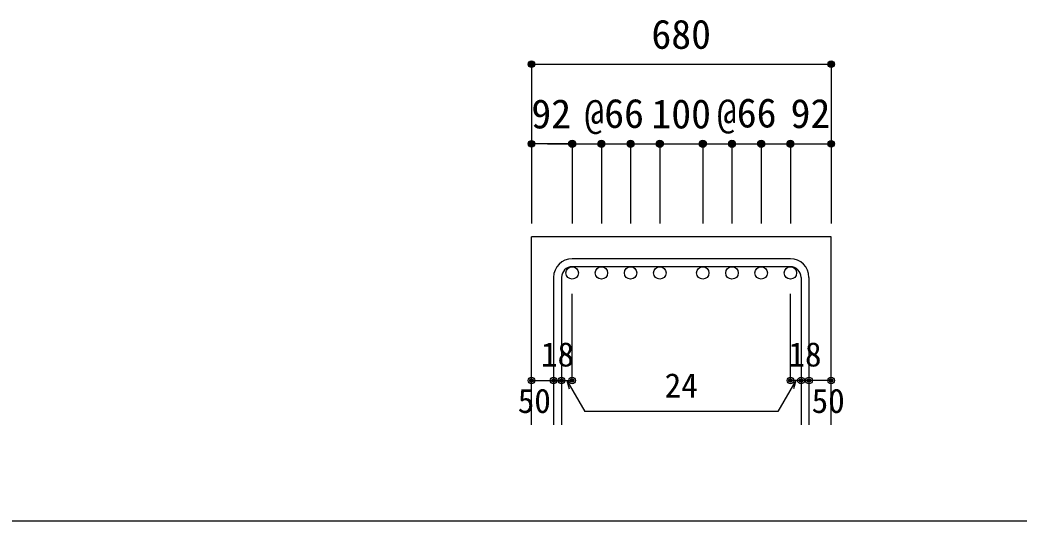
# Model space of a CAD drawing. Units: millimetres at full size, sheet at 1:30; some dimension numbers follow another scale. Extents: x -5973 to 5954, y -4195 to 4201.
# Drawn here: x -942 to 1315, y -4195 to -3062 of the extents above; entities that cross this region are included whole.
import ezdxf
from ezdxf.enums import TextEntityAlignment as Align

# ---------------------------------------------------------------- set-up
doc = ezdxf.new("R2010")
doc.units = ezdxf.units.MM
doc.header["$LTSCALE"] = 30
doc.header["$PDMODE"] = 32
doc.header["$PDSIZE"] = 15
for name, color, linetype in [('0-1_躯体線', 2, 'Continuous'), ('0-5_基礎梁筋', 7, 'Continuous'), ('0-6_スタラップ筋', 7, 'Continuous'), ('0-D_寸法', 4, 'Continuous'), ('F-0_枠', 6, 'Continuous')]:
    doc.layers.add(name, color=color, linetype=linetype)
doc.styles.add('ＭＳ ゴシック', font='')
doc.styles.get('ＭＳ ゴシック').set_extended_font_data('MS Gothic')

msp = doc.modelspace()

# ---------------------------------------------------------------- linework, layer by layer
at = {"layer": '0-1_躯体線'}
for p, q in [((213.94, -3977.39), (213.94, -3552.39)), ((890.94, -3552.39), (213.94, -3552.39)), ((890.94, -3977.39), (890.94, -3552.39))]:
    msp.add_line(p, q, dxfattribs=at)
at = {"layer": '0-5_基礎梁筋', "color": 3}
for centre in [(305.94, -3634.39), (371.94, -3634.39), (437.94, -3634.39), (503.94, -3634.39), (600.94, -3634.39), (666.94, -3634.39), (732.94, -3634.39), (798.94, -3634.39)]:
    msp.add_circle(centre, 14, dxfattribs=at)
at = {"layer": '0-6_スタラップ筋'}
for p, q in [((798.94, -3602.39), (305.94, -3602.39)), ((798.94, -3620.39), (305.94, -3620.39)), ((263.94, -3644.39), (263.94, -3977.39)), ((281.94, -3644.39), (281.94, -3977.39)), ((822.94, -3644.39), (822.94, -3977.39)), ((840.94, -3644.39), (840.94, -3977.39))]:
    msp.add_line(p, q, dxfattribs=at)
for centre, radius, start, end in [((305.94, -3644.39), 42, 90, 180), ((798.94, -3644.39), 42, 0, 90), ((305.94, -3644.39), 24, 90, 180), ((798.94, -3644.39), 24, 0, 90)]:
    msp.add_arc(centre, radius, start, end, dxfattribs=at)
at = {"layer": '0-D_寸法'}
for p, q in [((213.94, -3162.39), (213.94, -3342.39)), ((213.94, -3162.39), (890.94, -3162.39)), ((890.94, -3162.39), (890.94, -3342.39)), ((213.94, -3342.39), (213.94, -3522.39)), ((299.94, -3342.39), (213.94, -3342.39)), ((249.97, -3342.39), (305.94, -3342.39)), ((305.94, -3342.39), (305.94, -3522.39)), ((305.94, -3342.39), (486.44, -3342.39)), ((371.94, -3342.39), (371.94, -3522.39)), ((437.94, -3342.39), (437.94, -3522.39)), ((437.94, -3342.39), (437.94, -3522.39)), ((486.44, -3342.39), (600.94, -3342.39)), ((503.94, -3342.39), (503.94, -3522.39)), ((503.94, -3342.39), (503.94, -3522.39)), ((600.94, -3342.39), (600.94, -3522.39)), ((600.94, -3342.39), (600.94, -3522.39)), ((600.94, -3342.39), (798.94, -3342.39)), ((666.94, -3342.39), (666.94, -3522.39)), ((666.94, -3342.39), (666.94, -3522.39)), ((732.94, -3342.39), (732.94, -3522.39)), ((732.94, -3342.39), (732.94, -3522.39)), ((798.94, -3342.39), (798.94, -3522.39)), ((804.94, -3342.39), (890.94, -3342.39)), ((890.94, -3342.39), (890.94, -3522.39)), ((305.94, -3877.39), (305.94, -3681.31)), ((798.94, -3877.39), (798.94, -3681.31)), ((213.94, -3877.39), (263.94, -3877.39)), ((263.94, -3877.39), (281.94, -3877.39)), ((281.94, -3877.39), (305.94, -3877.39)), ((293.94, -3877.39), (334.39, -3947.46)), ((293.94, -3877.39), (299.11, -3896.71)), ((810.94, -3877.39), (770.49, -3947.46)), ((822.94, -3877.39), (798.94, -3877.39)), ((810.94, -3877.39), (805.76, -3896.71)), ((840.94, -3877.39), (822.94, -3877.39)), ((890.94, -3877.39), (840.94, -3877.39)), ((770.49, -3947.46), (334.39, -3947.46))]:
    msp.add_line(p, q, dxfattribs=at)
for centre, radius in [((213.94, -3162.39), 7.2), ((213.94, -3162.39), 6.4), ((213.94, -3162.39), 5.6), ((213.94, -3162.39), 4.8), ((213.94, -3162.39), 4), ((213.94, -3162.39), 3.2), ((890.94, -3162.39), 7.2), ((890.94, -3162.39), 6.4), ((890.94, -3162.39), 5.6), ((890.94, -3162.39), 4.8), ((890.94, -3162.39), 4), ((890.94, -3162.39), 3.2), ((213.94, -3162.39), 2.4), ((213.94, -3162.39), 1.6), ((213.94, -3162.39), 0.8), ((890.94, -3162.39), 2.4), ((890.94, -3162.39), 1.6), ((890.94, -3162.39), 0.8), ((213.94, -3342.39), 7.2), ((213.94, -3342.39), 6.4), ((213.94, -3342.39), 5.6), ((213.94, -3342.39), 4.8), ((213.94, -3342.39), 4), ((213.94, -3342.39), 3.2), ((213.94, -3342.39), 2.4), ((305.94, -3342.39), 8), ((305.94, -3342.39), 7.2), ((305.94, -3342.39), 6.4), ((305.94, -3342.39), 5.6), ((305.94, -3342.39), 4.8), ((305.94, -3342.39), 4), ((305.94, -3342.39), 3.2), ((305.94, -3342.39), 2.4), ((371.94, -3342.39), 8), ((371.94, -3342.39), 7.2), ((371.94, -3342.39), 6.4), ((371.94, -3342.39), 5.6), ((371.94, -3342.39), 4.8), ((371.94, -3342.39), 4), ((371.94, -3342.39), 3.2), ((371.94, -3342.39), 2.4), ((437.94, -3342.39), 8), ((437.94, -3342.39), 7.2), ((437.94, -3342.39), 6.4), ((437.94, -3342.39), 5.6), ((437.94, -3342.39), 4.8), ((437.94, -3342.39), 4), ((437.94, -3342.39), 3.2), ((437.94, -3342.39), 2.4), ((503.94, -3342.39), 8), ((503.94, -3342.39), 7.2), ((503.94, -3342.39), 6.4), ((503.94, -3342.39), 5.6), ((503.94, -3342.39), 4.8), ((503.94, -3342.39), 4), ((503.94, -3342.39), 3.2), ((503.94, -3342.39), 2.4), ((600.94, -3342.39), 8), ((600.94, -3342.39), 7.2), ((600.94, -3342.39), 6.4), ((600.94, -3342.39), 5.6), ((600.94, -3342.39), 4.8), ((600.94, -3342.39), 4), ((600.94, -3342.39), 3.2), ((600.94, -3342.39), 2.4), ((666.94, -3342.39), 8), ((666.94, -3342.39), 7.2), ((666.94, -3342.39), 6.4), ((666.94, -3342.39), 5.6), ((666.94, -3342.39), 4.8), ((666.94, -3342.39), 4), ((666.94, -3342.39), 3.2), ((666.94, -3342.39), 2.4), ((732.94, -3342.39), 8), ((732.94, -3342.39), 7.2), ((732.94, -3342.39), 6.4), ((732.94, -3342.39), 5.6), ((732.94, -3342.39), 4.8), ((732.94, -3342.39), 4), ((732.94, -3342.39), 3.2), ((732.94, -3342.39), 2.4), ((798.94, -3342.39), 8), ((798.94, -3342.39), 7.2), ((798.94, -3342.39), 6.4), ((798.94, -3342.39), 5.6), ((798.94, -3342.39), 4.8), ((798.94, -3342.39), 4), ((798.94, -3342.39), 3.2), ((798.94, -3342.39), 2.4), ((890.94, -3342.39), 7.2), ((890.94, -3342.39), 6.4), ((890.94, -3342.39), 5.6), ((890.94, -3342.39), 4.8), ((890.94, -3342.39), 4), ((890.94, -3342.39), 3.2), ((890.94, -3342.39), 2.4), ((213.94, -3342.39), 1.6), ((213.94, -3342.39), 0.8), ((305.94, -3342.39), 1.6), ((305.94, -3342.39), 0.8), ((371.94, -3342.39), 1.6), ((371.94, -3342.39), 0.8), ((437.94, -3342.39), 1.6), ((437.94, -3342.39), 0.8), ((503.94, -3342.39), 1.6), ((503.94, -3342.39), 0.8), ((600.94, -3342.39), 1.6), ((600.94, -3342.39), 0.8), ((666.94, -3342.39), 1.6), ((666.94, -3342.39), 0.8), ((732.94, -3342.39), 1.6), ((732.94, -3342.39), 0.8), ((798.94, -3342.39), 1.6), ((798.94, -3342.39), 0.8), ((890.94, -3342.39), 1.6), ((890.94, -3342.39), 0.8), ((213.94, -3877.39), 4), ((213.94, -3877.39), 3.6), ((213.94, -3877.39), 3.2), ((213.94, -3877.39), 2.8), ((213.94, -3877.39), 2.4), ((213.94, -3877.39), 2), ((213.94, -3877.39), 1.6), ((213.94, -3877.39), 1.2), ((213.94, -3877.39), 0.8), ((213.94, -3877.39), 0.4), ((263.94, -3877.39), 4), ((263.94, -3877.39), 3.6), ((263.94, -3877.39), 3.2), ((263.94, -3877.39), 2.8), ((263.94, -3877.39), 2.4), ((263.94, -3877.39), 2), ((263.94, -3877.39), 1.6), ((263.94, -3877.39), 1.2), ((263.94, -3877.39), 0.8), ((263.94, -3877.39), 0.4), ((281.94, -3877.39), 4), ((281.94, -3877.39), 3.6), ((281.94, -3877.39), 3.2), ((281.94, -3877.39), 2.8), ((281.94, -3877.39), 2.4), ((281.94, -3877.39), 2), ((281.94, -3877.39), 1.6), ((281.94, -3877.39), 1.2), ((281.94, -3877.39), 0.8), ((281.94, -3877.39), 0.4), ((305.94, -3877.39), 4), ((305.94, -3877.39), 3.6), ((305.94, -3877.39), 3.2), ((305.94, -3877.39), 2.8), ((305.94, -3877.39), 2.4), ((305.94, -3877.39), 2), ((305.94, -3877.39), 1.6), ((305.94, -3877.39), 1.2), ((305.94, -3877.39), 0.8), ((305.94, -3877.39), 0.4), ((798.94, -3877.39), 4), ((798.94, -3877.39), 3.6), ((798.94, -3877.39), 3.2), ((798.94, -3877.39), 2.8), ((798.94, -3877.39), 2.4), ((798.94, -3877.39), 2), ((798.94, -3877.39), 1.6), ((798.94, -3877.39), 1.2), ((798.94, -3877.39), 0.8), ((798.94, -3877.39), 0.4), ((822.94, -3877.39), 4), ((822.94, -3877.39), 3.6), ((822.94, -3877.39), 3.2), ((822.94, -3877.39), 2.8), ((822.94, -3877.39), 2.4), ((822.94, -3877.39), 2), ((822.94, -3877.39), 1.6), ((822.94, -3877.39), 1.2), ((822.94, -3877.39), 0.8), ((822.94, -3877.39), 0.4), ((840.94, -3877.39), 4), ((840.94, -3877.39), 3.6), ((840.94, -3877.39), 3.2), ((840.94, -3877.39), 2.8), ((840.94, -3877.39), 2.4), ((840.94, -3877.39), 2), ((840.94, -3877.39), 1.6), ((840.94, -3877.39), 1.2), ((840.94, -3877.39), 0.8), ((840.94, -3877.39), 0.4), ((890.94, -3877.39), 4), ((890.94, -3877.39), 3.6), ((890.94, -3877.39), 3.2), ((890.94, -3877.39), 2.8), ((890.94, -3877.39), 2.4), ((890.94, -3877.39), 2), ((890.94, -3877.39), 1.6), ((890.94, -3877.39), 1.2), ((890.94, -3877.39), 0.8), ((890.94, -3877.39), 0.4)]:
    msp.add_circle(centre, radius, dxfattribs=at)
at = {"layer": '0-D_寸法', "color": 7}
for p in [(213.94, -3162.39), (890.94, -3162.39), (213.94, -3342.39), (305.94, -3342.39), (305.94, -3342.39), (371.94, -3342.39), (371.94, -3342.39), (437.94, -3342.39), (437.94, -3342.39), (503.94, -3342.39), (503.94, -3342.39), (600.94, -3342.39), (600.94, -3342.39), (666.94, -3342.39), (666.94, -3342.39), (732.94, -3342.39), (732.94, -3342.39), (798.94, -3342.39), (798.94, -3342.39), (890.94, -3342.39), (213.94, -3877.39), (263.94, -3877.39), (281.94, -3877.39), (305.94, -3877.39), (305.94, -3877.39), (798.94, -3877.39), (798.94, -3877.39), (822.94, -3877.39), (840.94, -3877.39), (890.94, -3877.39)]:
    msp.add_point(p, dxfattribs=at)
at = {"layer": 'F-0_枠'}
msp.add_line((5954.1, -4195.24), (-5972.88, -4195.24), dxfattribs=at)

# ---------------------------------------------------------------- texts
at = {"layer": '0-D_寸法', "style": 'ＭＳ ゴシック'}
for s, height, p in [('680', 65.98, (484.94, -3147.39)), ('92', 65.98, (213.7, -3327.39)), ('@66', 65.98, (333.42, -3326.32)), ('100', 65.98, (484.94, -3327.39)), ('@66', 65.98, (632.9, -3325.24)), ('92', 65.98, (799.38, -3326.61)), ('18', 54.99, (235.44, -3862.39)), ('18', 54.99, (794.44, -3862.39)), ('24', 54.99, (514.94, -3932.46)), ('50', 54.99, (182.94, -3967.39)), ('50', 54.99, (846.94, -3967.39))]:
    msp.add_text(s, height=height, dxfattribs=at).set_placement(p, align=Align.BOTTOM_LEFT)

doc.saveas('drawing.dxf')
